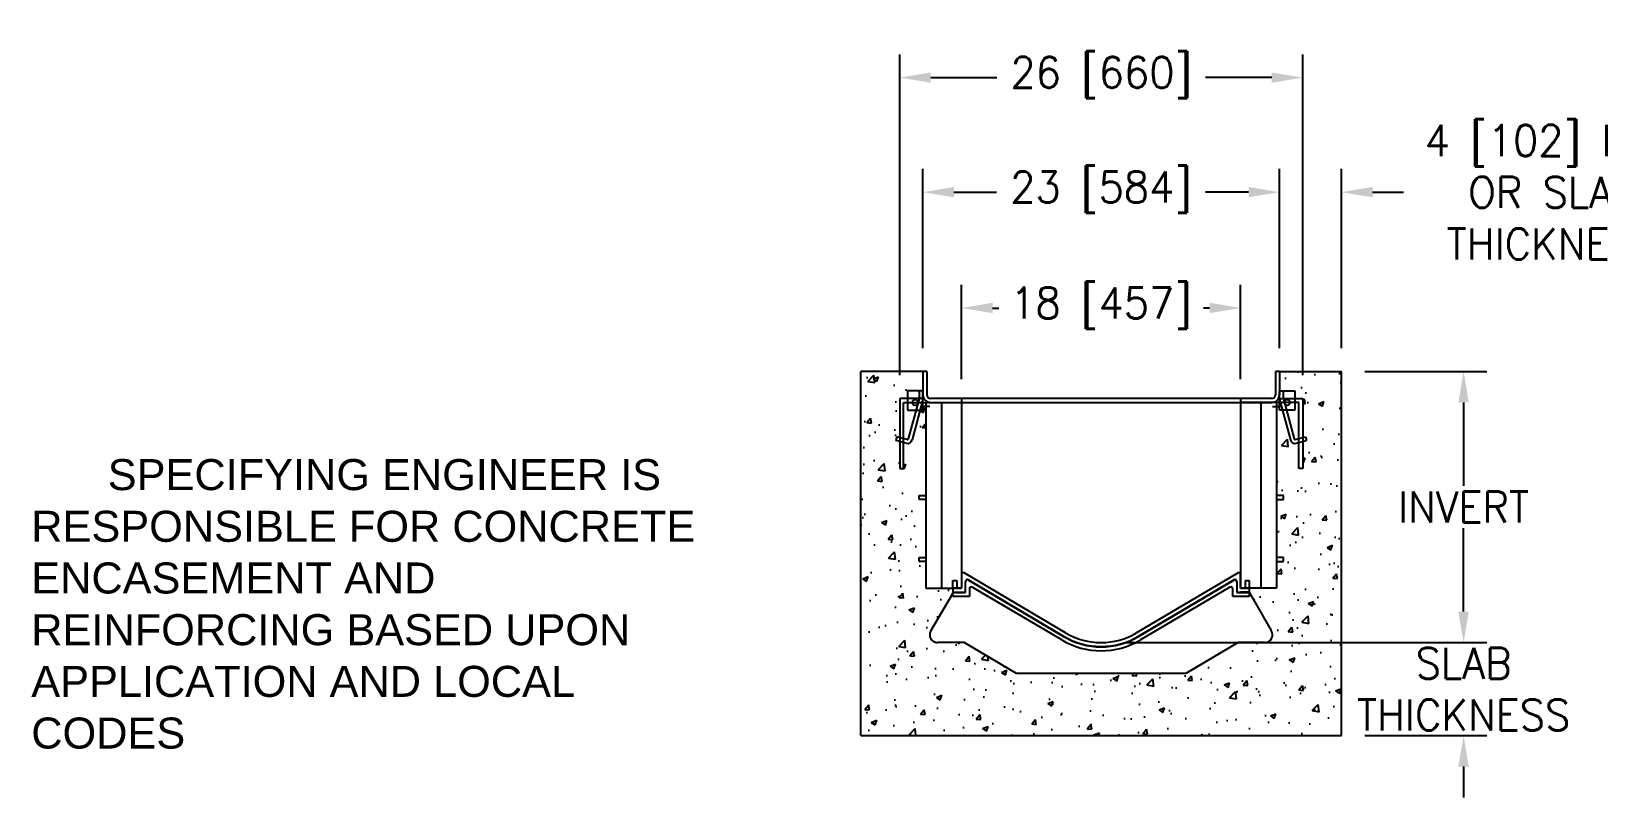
# Model space of a CAD drawing. Extents: x -50 to 148, y -1 to 62.
# Drawn here: x -49.7 to 51.5, y -1 to 48.4 of the extents above; entities that cross this region are included whole.
import ezdxf

# ---------------------------------------------------------------- set-up
doc = ezdxf.new("R2010")
doc.units = 0
doc.header["$LTSCALE"] = 0.015748
doc.header["$MEASUREMENT"] = 0
for name, color, linetype in [('BASE', 7, 'Continuous'), ('FRAME', 7, 'Continuous'), ('SIDEWALL', 7, 'Continuous')]:
    doc.layers.add(name, color=color, linetype=linetype)
doc.styles.add('Sales', font='romans.shx', dxfattribs={"width": 0.95})
doc.styles.get("Standard").update_dxf_attribs({"font": 'TIMES.TTF'})
doc.dimstyles.new('Sales Drawing', dxfattribs={"dimscale": 4, "dimtxt": 0.5, "dimasz": 0.5, "dimexe": 0.375, "dimexo": 0.375, "dimgap": 0.09, "dimtad": 0, "dimtih": 1, "dimtoh": 1, "dimdec": 4, "dimzin": 0, "dimdsep": 46, "dimlunit": 5, "dimtxsty": 'Sales', "dimcen": 0.09, "dimclrd": 256, "dimclre": 256, "dimadec": 0, "dimazin": 0, "dimtfac": 0.95, "dimtdec": 4, "dimtofl": 0, "dimtmove": 0, "dimatfit": 3, "dimfxl": 0, "dimtolj": 1, "dimtzin": 0, "dimlwd": -1, "dimlwe": -1, "dimarcsym": 0})

# ---------------------------------------------------------------- blocks, each defined once
blk = doc.blocks.new('*D21')
for p, q in [((36.36, 26.49), (44.24, 26.49)), ((42.74, 24.49), (42.74, 19.1)), ((42.74, 11), (42.74, 16.38)), ((20.85, 9), (44.24, 9))]:
    blk.add_line(p, q)
for points in [[(42.4, 24.49), (43.07, 24.49), (42.74, 26.49)], [(42.4, 11), (43.07, 11), (42.74, 9)]]:
    blk.add_solid(points)
at = {"layer": 'Defpoints', "color": 0}
for p in [(34.86, 26.49), (19.35, 9), (42.74, 9)]:
    blk.add_point(p, dxfattribs=at)
at = {"color": 0, "insert": (42.74, 17.74), "char_height": 2, "attachment_point": 5, "style": 'Sales'}
blk.add_mtext('\\A1;INVERT', dxfattribs=at)
blk = doc.blocks.new('*D22')
for p, q in [((42.74, 11), (42.74, 13)), ((20.85, 9), (44.24, 9)), ((36.36, 3), (44.24, 3)), ((42.74, 1), (42.74, -1))]:
    blk.add_line(p, q)
for points in [[(42.4, 11), (43.07, 11), (42.74, 9)], [(42.4, 1), (43.07, 1), (42.74, 3)]]:
    blk.add_solid(points)
at = {"layer": 'Defpoints', "color": 0}
for p in [(19.35, 9), (34.86, 3), (42.74, 3)]:
    blk.add_point(p, dxfattribs=at)
at = {"color": 0, "insert": (42.74, 6), "char_height": 2, "attachment_point": 5, "style": 'Sales'}
blk.add_mtext('\\A1;SLAB\\PTHICKNESS', dxfattribs=at)
blk = doc.blocks.new('*D23')
for p, q in [((30.86, 27.99), (30.86, 39.55)), ((34.86, 27.99), (34.86, 39.55)), ((28.86, 38.05), (26.86, 38.05)), ((36.86, 38.05), (38.86, 38.05))]:
    blk.add_line(p, q)
for points in [[(28.86, 38.39), (28.86, 37.72), (30.86, 38.05)], [(36.86, 38.39), (36.86, 37.72), (34.86, 38.05)]]:
    blk.add_solid(points)
at = {"layer": 'Defpoints', "color": 0}
for p in [(34.86, 38.05), (30.86, 26.49), (34.86, 26.49)]:
    blk.add_point(p, dxfattribs=at)
at = {"color": 0, "insert": (48.53, 38.05), "char_height": 2, "attachment_point": 5, "style": 'Sales'}
blk.add_mtext('\\A1;4 [102] MIN.\\POR SLAB\\PTHICKNESS', dxfattribs=at)
blk = doc.blocks.new('*D24')
for p, q in [((10.35, 25.99), (10.35, 32.08)), ((28.35, 25.99), (28.35, 32.08)), ((12.35, 30.58), (12.75, 30.58)), ((26.35, 30.58), (25.95, 30.58))]:
    blk.add_line(p, q)
for points in [[(12.35, 30.92), (12.35, 30.25), (10.35, 30.58)], [(26.35, 30.92), (26.35, 30.25), (28.35, 30.58)]]:
    blk.add_solid(points)
at = {"layer": 'Defpoints', "color": 0}
for p in [(10.35, 30.58), (10.35, 24.49), (28.35, 24.49)]:
    blk.add_point(p, dxfattribs=at)
at = {"color": 0, "insert": (19.35, 30.58), "char_height": 2, "attachment_point": 5, "style": 'Sales'}
blk.add_mtext('\\A1;18 [457]', dxfattribs=at)
blk = doc.blocks.new('*D25')
for p, q in [((7.85, 27.99), (7.85, 39.55)), ((30.86, 27.99), (30.86, 39.55)), ((9.85, 38.05), (12.61, 38.05)), ((28.86, 38.05), (26.09, 38.05))]:
    blk.add_line(p, q)
for points in [[(9.85, 38.39), (9.85, 37.72), (7.85, 38.05)], [(28.86, 38.39), (28.86, 37.72), (30.86, 38.05)]]:
    blk.add_solid(points)
at = {"layer": 'Defpoints', "color": 0}
for p in [(7.85, 38.05), (7.85, 26.49), (30.86, 26.49)]:
    blk.add_point(p, dxfattribs=at)
at = {"color": 0, "insert": (19.35, 38.05), "char_height": 2, "attachment_point": 5, "style": 'Sales'}
blk.add_mtext('\\A1;23 [584]', dxfattribs=at)
blk = doc.blocks.new('*D28')
for p, q in [((6.36, 26.24), (6.36, 46.94)), ((32.36, 26.24), (32.36, 46.94)), ((8.36, 45.44), (12.62, 45.44)), ((30.36, 45.44), (26.09, 45.44))]:
    blk.add_line(p, q)
for points in [[(8.36, 45.77), (8.36, 45.11), (6.36, 45.44)], [(30.36, 45.77), (30.36, 45.11), (32.36, 45.44)]]:
    blk.add_solid(points)
at = {"layer": 'Defpoints', "color": 0}
for p in [(6.36, 45.44), (6.36, 24.74), (32.36, 24.74)]:
    blk.add_point(p, dxfattribs=at)
at = {"color": 0, "insert": (19.36, 45.44), "char_height": 2, "attachment_point": 5, "style": 'Sales'}
blk.add_mtext('\\A1;26 [660]', dxfattribs=at)

msp = doc.modelspace()

# ---------------------------------------------------------------- hatches: boundary and pattern name
h = msp.add_hatch()
h.set_pattern_fill('AR-CONC', color=256, scale=0.5, style=0)
h.set_pattern_definition([(50, (54.3157, 0.299), (3.5863, -0.31376), [0.375, -4.125]), (355, (54.3157, 0.299), (-0.69376, 3.76096), [0.3, -3.3]), (100.4514, (54.6145, 0.2727), (2.89255, 3.4472), [0.3187, -3.5057]), (46.184, (54.3157, 1.299), (5.3362, -0.8276), [0.5625, -6.1875]), (96.636, (54.7604, 1.23), (4.6733, 4.8706), [0.47805, -5.25856]), (351.184, (54.3157, 1.299), (4.6733, 4.8706), [0.45, -4.95]), (21, (54.8157, 1.049), (2.98454, -2.0131), [0.375, -4.125]), (326, (54.8157, 1.049), (1.21658, 3.62575), [0.3, -3.3]), (71.4514, (55.0644, 0.881), (4.20111, 1.61265), [0.3187, -3.5057]), (37.5, (54.3157, 0.2989), (0.0608, 1.66447), [0, -3.26, 0, -3.35, 0, -3.3125]), (7.5, (54.3157, 0.2989), (1.31535, 1.97206), [0, -1.91, 0, -3.185, 0, -1.2625]), (327.5, (53.2007, 0.2989), (2.669112, -0.112774), [0, -1.25, 0, -3.9, 0, -5.175]), (317.5, (52.7007, 0.299), (2.91593, 0.50052), [0, -1.625, 0, -2.59, 0, -3.675])])
h.paths.add_polyline_path([(34.85562, 2.99971), (34.85562, 26.48771), (30.85562, 26.48771), (30.85562, 25.23771), (31.85562, 25.23771), (31.85562, 24.73771), (32.35562, 24.73771), (32.35562, 22.22564), (32.54182, 22.27553), (32.60652, 22.03405), (32.35562, 21.96682), (32.35562, 20.23771), (32.10562, 20.23771), (32.10562, 21.89983), (31.94245, 21.85611, -0.414213562), (31.55972, 22.07708), (31.04777, 23.98771), (30.85562, 23.98771), (30.85562, 24.23771), (30.66042, 24.23771), (30.66042, 18.48771), (31.11082, 18.48771), (31.11082, 18.23771), (30.66042, 18.23771), (30.66042, 14.48771), (31.11082, 14.48771), (31.11082, 14.23771), (30.66042, 14.23771), (30.66042, 12.49971), (28.91042, 12.49971), (28.91042, 12.24971), (30.32424, 9.78035, -0.601715645), (29.91042, 8.99971), (28.19042, 8.99971), (24.80868, 6.99971), (13.89216, 6.99971), (10.51042, 8.99971), (8.79042, 8.99971, -0.580849465), (8.36005, 9.75423), (9.79042, 12.1728), (9.79042, 12.22615), (9.79042, 12.49971), (8.04042, 12.49971), (8.04042, 14.23771), (7.60042, 14.23771), (7.60042, 14.48771), (8.04042, 14.48771), (8.04042, 18.23771), (7.60042, 18.23771), (7.60042, 18.48771), (8.04042, 18.48771), (8.04042, 24.23771), (7.85562, 24.23771), (7.85562, 23.98771), (7.66348, 23.98771), (7.15153, 22.07708, -0.414213562), (6.7688, 21.85611), (6.60562, 21.89983), (6.60562, 20.23771), (6.35562, 20.23771), (6.35562, 21.96682), (6.10472, 22.03405), (6.16943, 22.27553), (6.35562, 22.22564), (6.35562, 24.73771), (6.85562, 24.73771), (6.85562, 25.23771), (7.85562, 25.23771), (7.85562, 26.48771), (3.84522, 26.48771), (3.84522, 2.99971)])

# ---------------------------------------------------------------- linework, layer by layer
for p, q in [((7.84522, 26.48771), (3.84522, 26.48771)), ((3.84522, 2.99971), (3.84522, 26.48771)), ((30.85562, 26.48771), (34.85562, 26.48771)), ((34.85562, 2.99971), (34.85562, 26.48771)), ((3.84522, 2.99971), (34.85562, 2.99971))]:
    msp.add_line(p, q)
at = {"layer": 'BASE', "linetype": 'Continuous', "lineweight": 25}
for p, q in [((10.35042, 13.49971), (10.35042, 12.49971)), ((10.51042, 13.49971), (10.35042, 13.49971)), ((17.0597, 9.62639), (10.51042, 13.49971)), ((28.19042, 13.49971), (21.64115, 9.62639)), ((28.35042, 13.49971), (28.19042, 13.49971)), ((28.35042, 12.49971), (28.35042, 13.49971)), ((8.36005, 9.75423), (9.79042, 12.1728)), ((9.79042, 12.99971), (10.04042, 12.99971)), ((9.79042, 12.49971), (9.79042, 12.99971)), ((9.79042, 12.49971), (9.79042, 12.24971)), ((10.35042, 12.49971), (9.79042, 12.49971)), ((9.79042, 12.24971), (9.79042, 12.22615)), ((9.79042, 12.24971), (10.35042, 12.24971)), ((9.79042, 12.22615), (10.60042, 12.22615)), ((9.79042, 11.97615), (9.79042, 12.22615)), ((10.04042, 12.99971), (10.04042, 12.49971)), ((10.35042, 12.24971), (10.60042, 12.24971)), ((10.35042, 12.24971), (10.35042, 12.2484)), ((10.35042, 12.2484), (10.60042, 12.2484)), ((10.60042, 12.93426), (10.60042, 12.91331)), ((10.60042, 12.22615), (10.60042, 12.91331)), ((10.78905, 13.04448), (16.93244, 9.41121)), ((10.78905, 13.02091), (10.78905, 13.04448)), ((10.78905, 13.04317), (16.93244, 9.4099)), ((10.78905, 13.02091), (16.93244, 9.38764)), ((10.85042, 12.47501), (10.85042, 11.97615)), ((16.80517, 9.17246), (11.03905, 12.58261)), ((21.76841, 9.41121), (27.91179, 13.04448)), ((21.76841, 9.4099), (27.91179, 13.04317)), ((21.76841, 9.38764), (27.91179, 13.02091)), ((27.66179, 12.58261), (21.89567, 9.17246)), ((27.85042, 11.97615), (27.85042, 12.47501)), ((27.91179, 13.04448), (27.91179, 13.02091)), ((27.91236, 13.04219), (27.91179, 13.04186)), ((28.10042, 12.91331), (28.10042, 12.93426)), ((28.10042, 12.91331), (28.10042, 12.22615)), ((28.10042, 12.24971), (28.35042, 12.24971)), ((28.10042, 12.2484), (28.35042, 12.2484)), ((28.10042, 12.22615), (28.91042, 12.22615)), ((28.35042, 12.49971), (28.91042, 12.49971)), ((28.35042, 12.24971), (28.35042, 12.2484)), ((28.91042, 12.24971), (28.35042, 12.24971)), ((28.66042, 12.49971), (28.66042, 12.99971)), ((28.66042, 12.99971), (28.91042, 12.99971)), ((28.91042, 12.99971), (28.91042, 12.49971)), ((28.91042, 12.49971), (28.91042, 12.24971)), ((28.91042, 12.24971), (30.32424, 9.78035)), ((28.91042, 12.24971), (28.91042, 12.22615)), ((28.91042, 12.22615), (28.91042, 11.97615)), ((10.85042, 11.97615), (9.79042, 11.97615)), ((28.91042, 11.97615), (27.85042, 11.97615)), ((16.93244, 9.41121), (16.93244, 9.4099)), ((16.93244, 9.4099), (16.93244, 9.38764)), ((21.76841, 9.41121), (21.76841, 9.4099)), ((21.76841, 9.4099), (21.76841, 9.38764)), ((10.51042, 8.99971), (8.79042, 8.99971)), ((13.89216, 6.99971), (10.51042, 8.99971)), ((28.19042, 8.99971), (24.80868, 6.99971)), ((29.91042, 8.99971), (28.19042, 8.99971)), ((24.80868, 6.99971), (13.89216, 6.99971))]:
    msp.add_line(p, q, dxfattribs=at)
for centre, radius, start, end in [((10.72542, 12.93426), 0.12501, 59.4021966, 180), ((10.72542, 12.91331), 0.12501, 59.4021966, 180), ((10.97542, 12.47501), 0.12501, 59.4021966, 180), ((27.72542, 12.47501), 0.12501, 0, 120.5978034), ((27.97542, 12.93426), 0.12501, 0, 120.5978034), ((27.97542, 12.91331), 0.12501, 0, 120.5978034), ((8.79042, 9.49971), 0.5, 149.3994438, 270), ((19.35042, 13.47615), 5, 239.3994436, 300.6005564), ((19.35042, 13.49971), 4.75, 239.3994436, 300.6005564), ((19.35042, 13.4984), 4.75, 239.3994436, 300.6005564), ((19.35042, 13.47615), 4.75, 239.3994436, 300.6005564), ((19.35042, 13.49971), 4.5, 239.3994436, 300.6005564), ((29.91042, 9.49971), 0.5, 270, 34.1439226)]:
    msp.add_arc(centre, radius, start, end, dxfattribs=at)
at = {"layer": 'FRAME'}
for p, q in [((7.85562, 26.48771), (7.85562, 24.98771)), ((8.10562, 26.48771), (7.85562, 26.48771)), ((8.10562, 26.48771), (8.10562, 24.98771)), ((30.60562, 26.48771), (30.60562, 24.98771)), ((30.85562, 26.48771), (30.60562, 26.48771)), ((30.85562, 26.48771), (30.85562, 24.98771)), ((7.85562, 24.73771), (6.35562, 24.73771)), ((6.35562, 24.73771), (6.35562, 20.23771)), ((6.60562, 20.23771), (6.60562, 24.48771)), ((6.60562, 24.48771), (7.85562, 24.48771)), ((7.85562, 25.23771), (6.85562, 25.23771)), ((6.85562, 25.23771), (6.85562, 23.98771)), ((7.60349, 24.72976), (6.91005, 22.14178)), ((7.8471, 24.673), (7.15153, 22.07708)), ((7.60562, 25.23771), (7.60562, 24.74594)), ((7.85562, 23.98771), (7.85562, 25.23771)), ((30.35562, 24.73771), (8.35562, 24.73771)), ((8.35562, 24.48771), (30.35562, 24.48771)), ((10.35562, 24.48771), (10.35562, 24.73771)), ((28.35562, 24.48771), (28.35562, 24.73771)), ((30.85562, 25.23771), (31.85562, 25.23771)), ((30.85562, 23.98771), (30.85562, 25.23771)), ((30.85562, 24.73771), (32.35562, 24.73771)), ((32.10562, 24.48771), (30.85562, 24.48771)), ((30.86414, 24.673), (31.55972, 22.07708)), ((31.10562, 25.23771), (31.10562, 24.74594)), ((31.10775, 24.72976), (31.8012, 22.14178)), ((31.85562, 25.23771), (31.85562, 23.98771)), ((32.10562, 20.23771), (32.10562, 24.48771)), ((32.35562, 24.73771), (32.35562, 20.23771)), ((6.85562, 23.98771), (7.85562, 23.98771)), ((31.85562, 23.98771), (30.85562, 23.98771)), ((6.16943, 22.27553), (6.10472, 22.03405)), ((6.8335, 22.09759), (6.16943, 22.27553)), ((31.87775, 22.09759), (32.54182, 22.27553)), ((32.54182, 22.27553), (32.60652, 22.03405)), ((6.7688, 21.85611), (6.10472, 22.03405)), ((31.94245, 21.85611), (32.60652, 22.03405)), ((6.35562, 20.23771), (6.60562, 20.23771)), ((32.35562, 20.23771), (32.10562, 20.23771))]:
    msp.add_line(p, q, dxfattribs=at)
for centre in [(7.35562, 24.48771), (31.35562, 24.48771)]:
    msp.add_circle(centre, 0.19, dxfattribs=at)
for centre, radius, start, end in [((7.54312, 24.74594), 0.0625, 345, 0), ((8.35562, 24.98771), 0.5, 180, 270), ((8.35562, 24.98771), 0.25, 180, 270), ((30.35562, 24.98771), 0.25, 270, 0), ((30.35562, 24.98771), 0.5, 270, 0), ((31.16812, 24.74594), 0.3125, 180, 195), ((31.16812, 24.74594), 0.0625, 180, 195), ((6.84968, 22.15796), 0.3125, 255, 345), ((6.84968, 22.15796), 0.0625, 255, 345), ((31.86157, 22.15796), 0.3125, 195, 285), ((31.86157, 22.15796), 0.0625, 195, 285)]:
    msp.add_arc(centre, radius, start, end, dxfattribs=at)
at = {"layer": 'SIDEWALL', "linetype": 'Continuous'}
for p, q in [((7.85042, 24.48771), (10.35042, 24.48771)), ((7.85042, 24.23771), (7.85042, 24.48771)), ((8.04042, 24.48771), (8.04042, 12.49971)), ((9.04042, 24.48771), (9.04042, 12.49971)), ((10.35042, 24.48771), (10.35042, 12.49971)), ((28.35042, 24.48771), (28.35042, 12.49971)), ((30.85042, 24.48771), (28.35042, 24.48771)), ((29.66042, 24.48771), (29.66042, 12.49971)), ((30.66042, 24.48771), (30.66042, 12.49971)), ((30.85042, 24.23771), (30.85042, 24.48771)), ((8.29042, 24.23771), (7.85042, 24.23771)), ((30.41042, 24.23771), (30.85042, 24.23771)), ((7.60042, 18.48771), (8.04042, 18.48771)), ((7.60042, 18.23771), (7.60042, 18.48771)), ((8.04042, 18.23771), (7.60042, 18.23771)), ((31.11082, 18.48771), (30.67082, 18.48771)), ((30.67082, 18.23771), (31.11082, 18.23771)), ((31.11082, 18.23771), (31.11082, 18.48771)), ((7.60042, 14.23771), (7.60042, 14.48771)), ((7.60042, 14.48771), (8.04042, 14.48771)), ((8.04042, 14.23771), (7.60042, 14.23771)), ((31.11082, 14.48771), (30.67082, 14.48771)), ((30.67082, 14.23771), (31.11082, 14.23771)), ((31.11082, 14.23771), (31.11082, 14.48771)), ((8.04042, 12.49971), (10.35042, 12.49971)), ((30.66042, 12.49971), (28.35042, 12.49971))]:
    msp.add_line(p, q, dxfattribs=at)

# ---------------------------------------------------------------- texts
at = {"insert": (-49.68053, 20.83525), "char_height": 2, "attachment_point": 1}
msp.add_mtext_dynamic_manual_height_columns('{\\fArial|b0|i0|c0|p34;\\W6.35807; }{\\fArial|b0|i0|c0|p34;SPECIFYING ENGINEER IS }{\\fArial|b0|i0|c0|p34;\\W6.35807; }{\\fArial|b0|i0|c0|p34;RESPONSIBLE FOR CONCRETE }{\\fArial|b0|i0|c0|p34;\\W6.35807; }{\\fArial|b0|i0|c0|p34;ENCASEMENT AND }{\\fArial|b0|i0|c0|p34;\\W6.35807; }{\\fArial|b0|i0|c0|p34;REINFORCING BASED UPON }{\\fArial|b0|i0|c0|p34;\\W6.35807; }{\\fArial|b0|i0|c0|p34;APPLICATION AND LOCAL CODES }', width=45.5317261, gutter_width=0.75, heights=[0], dxfattribs=at)

# ---------------------------------------------------------------- dimensions: what is measured, and where the dimension line sits
for base, p1, p2, picture, middle in [((6.35562, 45.44109), (32.35562, 24.73771), (6.35562, 24.73771), '*D28', (19.35562, 45.44109)), ((7.84522, 38.05347), (30.85562, 26.48771), (7.84522, 26.48771), '*D25', (19.35042, 38.05347)), ((10.35042, 30.58349), (28.35042, 24.48771), (10.35042, 24.48771), '*D24', (19.35042, 30.58349))]:
    dim = msp.add_linear_dim(base=base, p1=p1, p2=p2, dimstyle='Sales Drawing')
    dim.commit()
    dim.dimension.update_dxf_attribs({"geometry": picture, "text_midpoint": middle})
dim = msp.add_linear_dim(base=(34.85562, 38.05347), p1=(30.85562, 26.48771), p2=(34.85562, 26.48771), text='<> MIN.\\POR SLAB\\PTHICKNESS', dimstyle='Sales Drawing')
dim.commit()
dim.dimension.update_dxf_attribs({"geometry": '*D23', "text_midpoint": (48.53467, 38.05347)})
dim = msp.add_linear_dim(base=(42.73818, 8.99971), p1=(34.85562, 26.48771), p2=(19.35042, 8.99971), angle=90, text='INVERT', dimstyle='Sales Drawing')
dim.commit()
dim.dimension.update_dxf_attribs({"geometry": '*D21', "text_midpoint": (42.73818, 17.74371)})
dim = msp.add_linear_dim(base=(42.73818, 2.99971), p1=(19.35042, 8.99971), p2=(34.85562, 2.99971), angle=90, text='SLAB\\PTHICKNESS', dimstyle='Sales Drawing', override={"dimgap": 0.0625})
dim.commit()
dim.dimension.update_dxf_attribs({"geometry": '*D22', "text_midpoint": (42.73818, 5.99971)})

doc.saveas('drawing.dxf')
